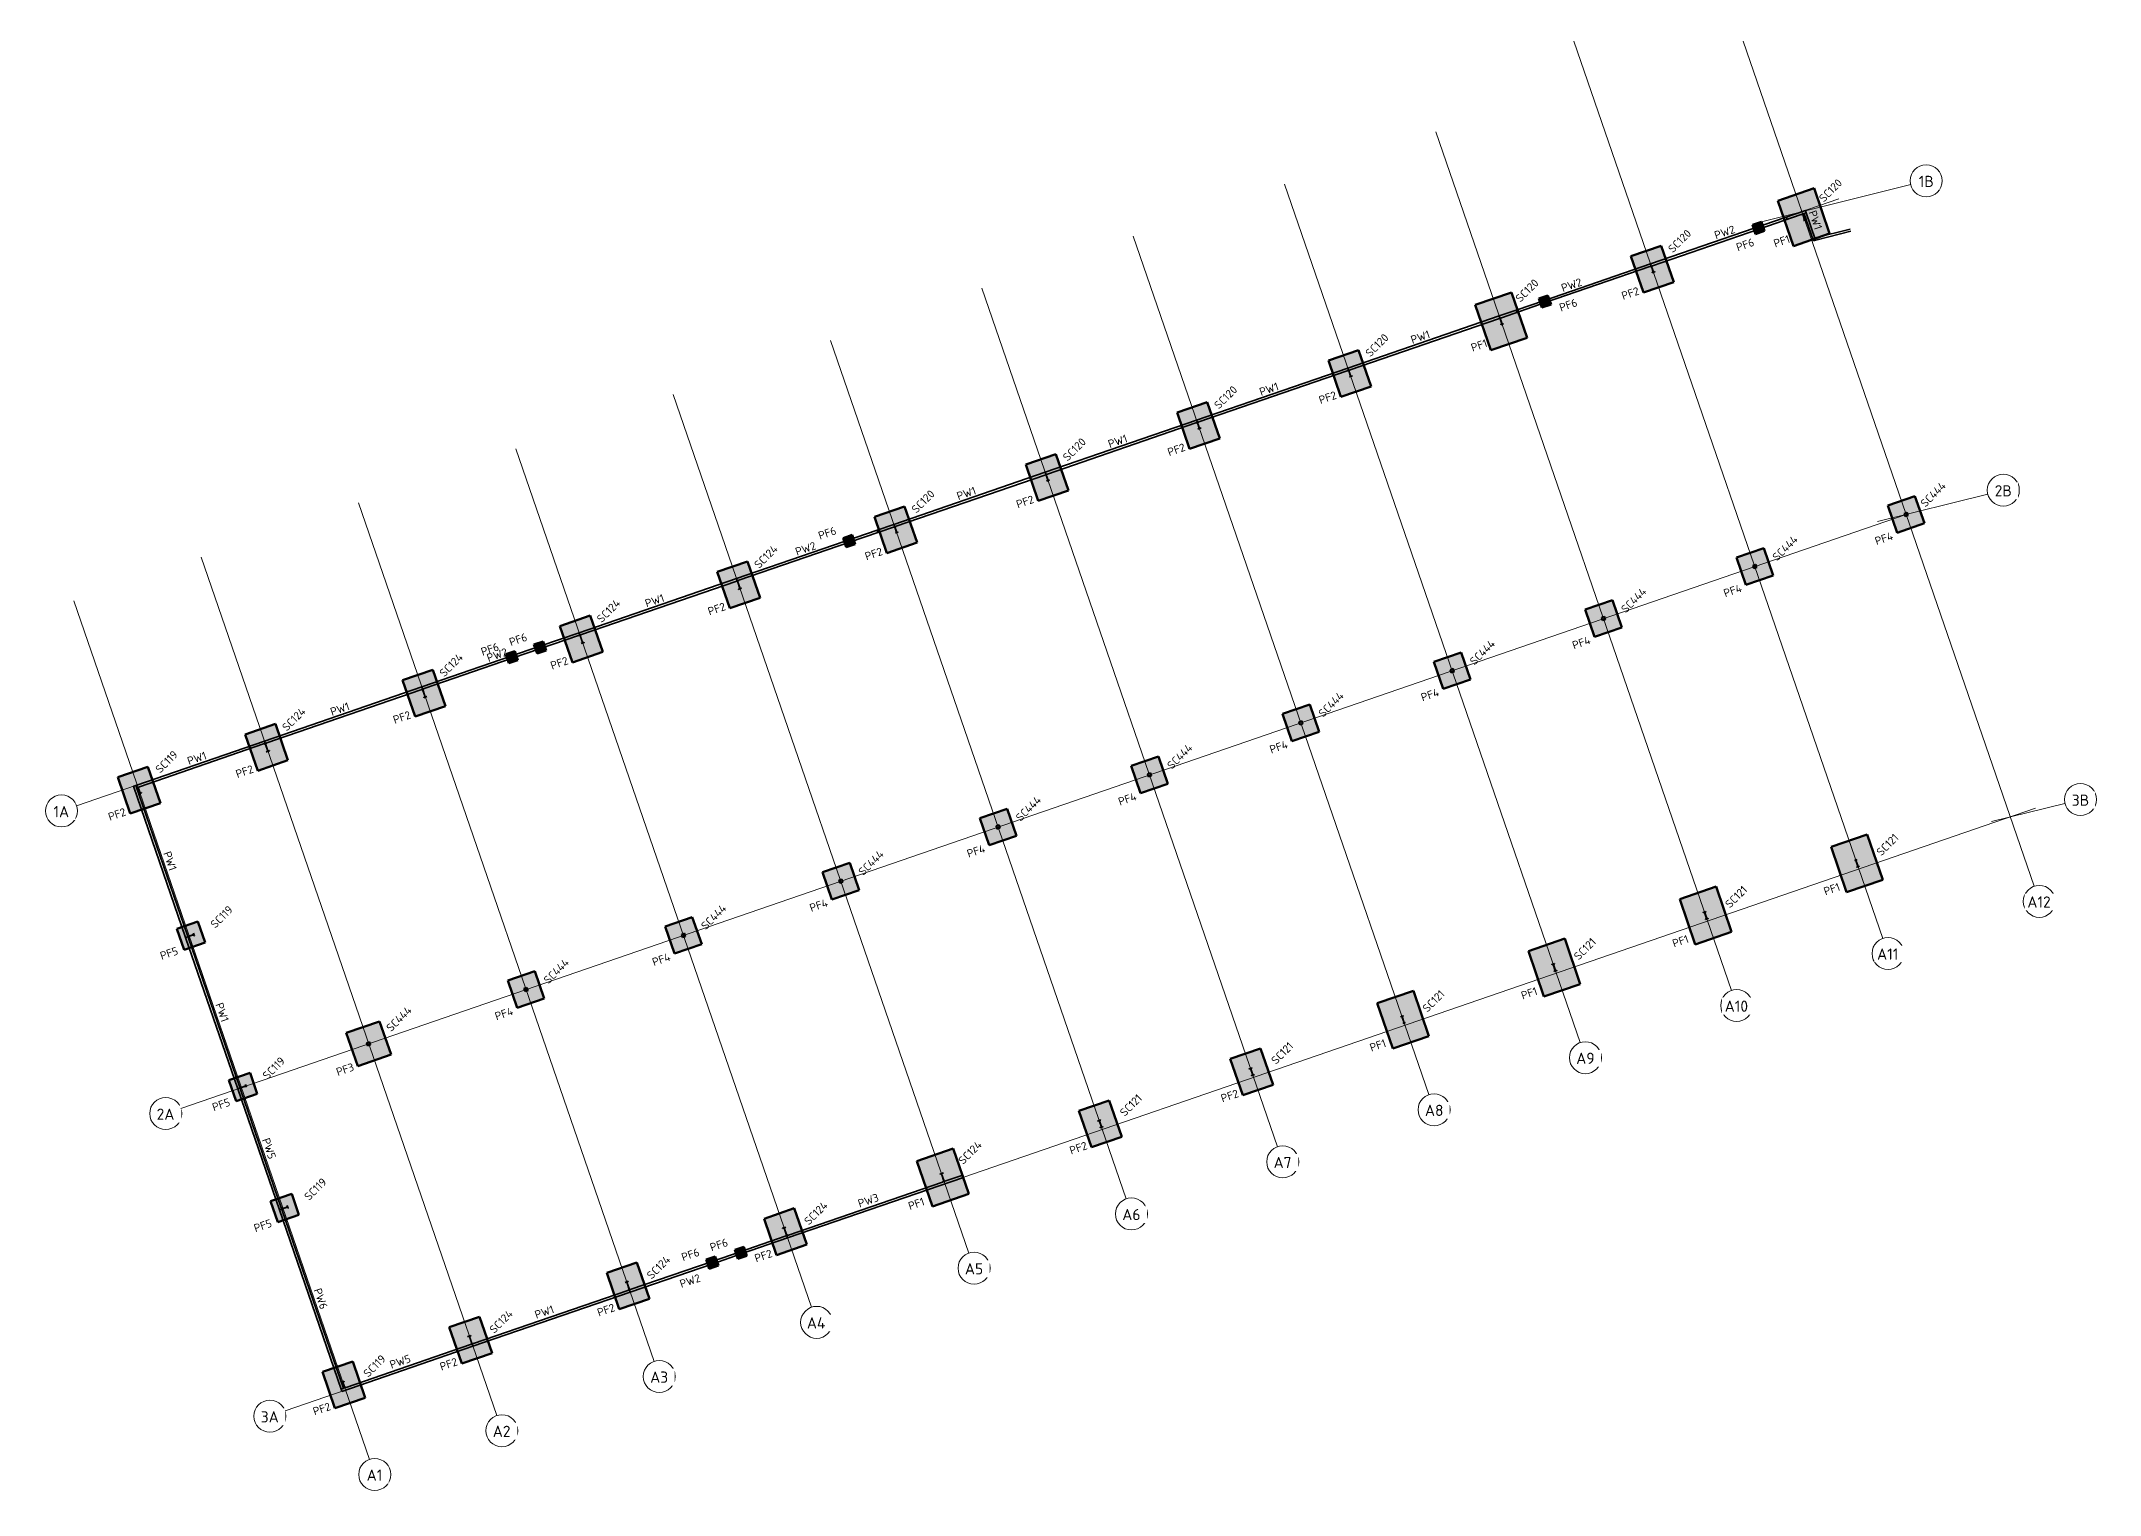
# Model space of a CAD drawing. Header units: millimetres. Extents: x 705 to 151629, y 9938 to 4042191.
# Drawn here: x 22996 to 151629, y 3951350 to 4042191 of the extents above; entities that cross this region are included whole.
import ezdxf

# ---------------------------------------------------------------- set-up
doc = ezdxf.new("R2010")
doc.units = ezdxf.units.MM
doc.linetypes.add('Hidden Half', pattern=[3, 2, -1])
for name, color, linetype, lineweight in [('A-200-A_WALL', 211, 'Continuous', 18), ('A-200-M_WALL_EXT', 113, 'Continuous', 13), ('S-160-A_FOUND', 171, 'Continuous', 18), ('S-160-M_FOUND', 171, 'Continuous', 13), ('S-280-A_COLUMN', 171, 'Continuous', 18), ('S-280-M_COLUMN', 52, 'Continuous', 13), ('S-280-MH_COLUMN', 52, 'Hidden Half', 13), ('Z-030-M_GRID', 191, 'Continuous', 13), ('Z-033_T_GRIDREF', 31, 'Continuous', 13)]:
    doc.layers.add(name, color=color, linetype=linetype, lineweight=lineweight)
doc.styles.add('ISOCPEUR_1', font='isocpeur.ttf', dxfattribs={"height": 700})
doc.styles.add('ISOCPEUR_2', font='isocpeur.ttf', dxfattribs={"height": 500})

# ---------------------------------------------------------------- blocks, each defined once
blk = doc.blocks.new('NRP_Column-Steel-UB - SC119 - 410UB53_7-4109967-S1_001 - FOUNDATION PLAN - PART 1')
at = {"layer": 'S-280-M_COLUMN', "lineweight": 35}
for p, q in [((89, 402.6), (-89, 402.6)), ((-89, 402.6), (-89, 391.7)), ((-89, 391.7), (-15.2, 391.7)), ((-15.2, 10.9), (-89, 10.9)), ((-89, 10.9), (-89, 0)), ((-89, 0), (89, 0)), ((-3.8, 380.3), (-3.8, 22.3)), ((3.8, 22.3), (3.8, 380.3)), ((15.2, 391.7), (89, 391.7)), ((89, 10.9), (15.2, 10.9)), ((89, 391.7), (89, 402.6)), ((89, 0), (89, 10.9))]:
    blk.add_line(p, q, dxfattribs=at)
for centre, start, end in [((-15.2, 380.3), 0, 90), ((-15.2, 380.3), 0, 90), ((-15.2, 22.3), 270, 0), ((-15.2, 22.3), 270, 0), ((15.2, 380.3), 90, 180), ((15.2, 380.3), 90, 180), ((15.2, 22.3), 180, 270), ((15.2, 22.3), 180, 270)]:
    blk.add_arc(centre, 11.4, start, end, dxfattribs=at)
blk = doc.blocks.new('NRP_Column-Steel-UB - SC119 - 410UB53_7-3961515-S1_001 - FOUNDATION PLAN - PART 1')
at = {"layer": 'S-280-M_COLUMN', "lineweight": 35}
for p, q in [((89, 402.6), (-89, 402.6)), ((-89, 402.6), (-89, 391.7)), ((-89, 391.7), (-15.2, 391.7)), ((-15.2, 10.9), (-89, 10.9)), ((-89, 10.9), (-89, 0)), ((-89, 0), (89, 0)), ((-3.8, 380.3), (-3.8, 22.3)), ((3.8, 22.3), (3.8, 380.3)), ((15.2, 391.7), (89, 391.7)), ((89, 10.9), (15.2, 10.9)), ((89, 391.7), (89, 402.6)), ((89, 0), (89, 10.9))]:
    blk.add_line(p, q, dxfattribs=at)
for centre, start, end in [((-15.2, 380.3), 0, 90), ((-15.2, 380.3), 0, 90), ((-15.2, 22.3), 270, 0), ((-15.2, 22.3), 270, 0), ((15.2, 380.3), 90, 180), ((15.2, 380.3), 90, 180), ((15.2, 22.3), 180, 270), ((15.2, 22.3), 180, 270)]:
    blk.add_arc(centre, 11.4, start, end, dxfattribs=at)
blk = doc.blocks.new('NRP_Column-Steel-SHS - SC444 - 200x200x6_0SHS-4110093-S1_001 - FOUNDATION PLAN - PART 1')
at = {"layer": 'S-280-M_COLUMN', "lineweight": 35}
for p, q in [((100, 100), (-100, 100)), ((-100, 100), (-100, -100)), ((-94, -94), (-94, 94)), ((-94, 94), (94, 94)), ((94, 94), (94, -94)), ((100, -100), (100, 100)), ((-100, -100), (100, -100)), ((94, -94), (-94, -94))]:
    blk.add_line(p, q, dxfattribs=at)
blk = doc.blocks.new('NRP_Column-Steel-SHS - SC444 - 200x200x6_0SHS-4110094-S1_001 - FOUNDATION PLAN - PART 1')
at = {"layer": 'S-280-M_COLUMN', "lineweight": 35}
for p, q in [((100, 100), (-100, 100)), ((-100, 100), (-100, -100)), ((-94, -94), (-94, 94)), ((-94, 94), (94, 94)), ((94, 94), (94, -94)), ((100, -100), (100, 100)), ((-100, -100), (100, -100)), ((94, -94), (-94, -94))]:
    blk.add_line(p, q, dxfattribs=at)
blk = doc.blocks.new('NRP_Column-Steel-SHS - SC444 - 200x200x6_0SHS-4110095-S1_001 - FOUNDATION PLAN - PART 1')
at = {"layer": 'S-280-M_COLUMN', "lineweight": 35}
for p, q in [((100, 100), (-100, 100)), ((-100, 100), (-100, -100)), ((-94, -94), (-94, 94)), ((-94, 94), (94, 94)), ((94, 94), (94, -94)), ((100, -100), (100, 100)), ((-100, -100), (100, -100)), ((94, -94), (-94, -94))]:
    blk.add_line(p, q, dxfattribs=at)
blk = doc.blocks.new('NRP_Column-Steel-SHS - SC444 - 200x200x6_0SHS-3967927-S1_001 - FOUNDATION PLAN - PART 1')
at = {"layer": 'S-280-M_COLUMN', "lineweight": 35}
for p, q in [((100, 100), (-100, 100)), ((-100, 100), (-100, -100)), ((-94, -94), (-94, 94)), ((-94, 94), (94, 94)), ((94, 94), (94, -94)), ((100, -100), (100, 100)), ((-100, -100), (100, -100)), ((94, -94), (-94, -94))]:
    blk.add_line(p, q, dxfattribs=at)
blk = doc.blocks.new('NRP_Foundation-Pad Footing Fibre _v2_ - PF3 - 2200 x 2200 x 800d-3893009-S1_001 - FOUNDATION PLAN - PART 1')
at = {"layer": 'S-160-M_FOUND', "linetype": 'Hidden Half', "lineweight": 50}
blk.add_hatch(color=256, dxfattribs=at).paths.add_polyline_path([(1150, 750), (-1050, 750), (-1050, -1450), (1150, -1450)])
at = {"layer": 'S-160-M_FOUND', "lineweight": 50}
for p, q in [((1150, 750), (-1050, 750)), ((-1050, 750), (-1050, -1450)), ((1150, -1450), (1150, 750)), ((-1050, -1450), (1150, -1450))]:
    blk.add_line(p, q, dxfattribs=at)
blk = doc.blocks.new('NRP_Foundation-Pad Footing Fibre _v2_ - PF4 -1800 x 1800 x 400d-3893011-S1_001 - FOUNDATION PLAN - PART 1')
at = {"layer": 'S-160-M_FOUND', "linetype": 'Hidden Half', "lineweight": 50}
blk.add_hatch(color=256, dxfattribs=at).paths.add_polyline_path([(950, 550), (-850, 550), (-850, -1250), (950, -1250)])
at = {"layer": 'S-160-M_FOUND', "lineweight": 50}
for p, q in [((950, 550), (-850, 550)), ((-850, 550), (-850, -1250)), ((950, -1250), (950, 550)), ((-850, -1250), (950, -1250))]:
    blk.add_line(p, q, dxfattribs=at)
blk = doc.blocks.new('NRP_Foundation-Pad Footing Fibre _v2_ - PF2 -2400 x 2000 x 600d-3893007-S1_001 - FOUNDATION PLAN - PART 1')
at = {"layer": 'S-160-M_FOUND', "linetype": 'Hidden Half', "lineweight": 50}
blk.add_hatch(color=256, dxfattribs=at).paths.add_polyline_path([(1250, -1350), (1250, 650), (-1150, 650), (-1150, -1350)])
at = {"layer": 'S-160-M_FOUND', "lineweight": 50}
for p, q in [((1250, 650), (-1150, 650)), ((-1150, 650), (-1150, -1350)), ((1250, -1350), (1250, 650)), ((-1150, -1350), (1250, -1350))]:
    blk.add_line(p, q, dxfattribs=at)
blk = doc.blocks.new('NRP_Foundation-Pad Footing Fibre _v2_ - PF5 -1400 x 1400 x 400d-3893014-S1_001 - FOUNDATION PLAN - PART 1')
at = {"layer": 'S-160-M_FOUND', "linetype": 'Hidden Half', "lineweight": 50}
blk.add_hatch(color=256, dxfattribs=at).paths.add_polyline_path([(-650, 350), (-650, -1050), (750, -1050), (750, 350)])
at = {"layer": 'S-160-M_FOUND', "lineweight": 50}
for p, q in [((750, 350), (-650, 350)), ((-650, 350), (-650, -1050)), ((750, -1050), (750, 350)), ((-650, -1050), (750, -1050))]:
    blk.add_line(p, q, dxfattribs=at)
blk = doc.blocks.new('NRP_Foundation-Pad Footing Fibre _v2_ - PF1 - 3000 x 2400 x 600d-2371040-S1_001 - FOUNDATION PLAN - PART 1')
at = {"layer": 'S-160-M_FOUND', "linetype": 'Hidden Half', "lineweight": 50}
blk.add_hatch(color=256, dxfattribs=at).paths.add_polyline_path([(1550, 850), (-1450, 850), (-1450, -1550), (1550, -1550)])
at = {"layer": 'S-160-M_FOUND', "lineweight": 50}
for p, q in [((1550, 850), (-1450, 850)), ((-1450, 850), (-1450, -1550)), ((1550, -1550), (1550, 850)), ((-1450, -1550), (1550, -1550))]:
    blk.add_line(p, q, dxfattribs=at)
blk = doc.blocks.new('NRP_Column-Steel-UB - SC119 - 410UB53_7-4109970-S1_001 - FOUNDATION PLAN - PART 1')
at = {"layer": 'S-280-M_COLUMN', "lineweight": 35}
for p, q in [((89, 402.6), (-89, 402.6)), ((-89, 402.6), (-89, 391.7)), ((-89, 391.7), (-15.2, 391.7)), ((-15.2, 10.9), (-89, 10.9)), ((-89, 10.9), (-89, 0)), ((-89, 0), (89, 0)), ((-3.8, 380.3), (-3.8, 22.3)), ((3.8, 22.3), (3.8, 380.3)), ((15.2, 391.7), (89, 391.7)), ((89, 10.9), (15.2, 10.9)), ((89, 391.7), (89, 402.6)), ((89, 0), (89, 10.9))]:
    blk.add_line(p, q, dxfattribs=at)
for centre, start, end in [((-15.2, 380.3), 0, 90), ((-15.2, 22.3), 270, 0), ((15.2, 380.3), 90, 180), ((15.2, 22.3), 180, 270)]:
    blk.add_arc(centre, 11.4, start, end, dxfattribs=at)
at = {"layer": 'S-280-MH_COLUMN', "lineweight": 35}
for centre, start, end in [((-15.2, 380.3), 0, 90), ((-15.2, 22.3), 270, 0), ((15.2, 380.3), 90, 180), ((15.2, 22.3), 180, 270)]:
    blk.add_arc(centre, 11.4, start, end, dxfattribs=at)
blk = doc.blocks.new('NRP_Column-Steel-UB - SC119 - 410UB53_7-3917937-S1_001 - FOUNDATION PLAN - PART 1')
at = {"layer": 'S-280-M_COLUMN', "lineweight": 35}
for p, q in [((89, 402.6), (-89, 402.6)), ((-89, 402.6), (-89, 391.7)), ((-89, 391.7), (-15.2, 391.7)), ((-15.2, 10.9), (-89, 10.9)), ((-89, 10.9), (-89, 0)), ((-89, 0), (89, 0)), ((-3.8, 380.3), (-3.8, 22.3)), ((3.8, 22.3), (3.8, 380.3)), ((15.2, 391.7), (89, 391.7)), ((89, 10.9), (15.2, 10.9)), ((89, 391.7), (89, 402.6)), ((89, 0), (89, 10.9))]:
    blk.add_line(p, q, dxfattribs=at)
for centre, start, end in [((-15.2, 380.3), 0, 90), ((-15.2, 22.3), 270, 0), ((15.2, 380.3), 90, 180), ((15.2, 22.3), 180, 270)]:
    blk.add_arc(centre, 11.4, start, end, dxfattribs=at)
at = {"layer": 'S-280-MH_COLUMN', "lineweight": 35}
for centre, start, end in [((-15.2, 380.3), 0, 90), ((-15.2, 22.3), 270, 0), ((15.2, 380.3), 90, 180), ((15.2, 22.3), 180, 270)]:
    blk.add_arc(centre, 11.4, start, end, dxfattribs=at)
blk = doc.blocks.new('NRP_Column-Steel-UB - SC119 - 410UB53_7-3917927-S1_001 - FOUNDATION PLAN - PART 1')
at = {"layer": 'S-280-M_COLUMN', "lineweight": 35}
for p, q in [((89, 402.6), (-89, 402.6)), ((-89, 402.6), (-89, 391.7)), ((-89, 391.7), (-15.2, 391.7)), ((-15.2, 10.9), (-89, 10.9)), ((-89, 10.9), (-89, 0)), ((-89, 0), (89, 0)), ((-3.8, 380.3), (-3.8, 22.3)), ((3.8, 22.3), (3.8, 380.3)), ((15.2, 391.7), (89, 391.7)), ((89, 10.9), (15.2, 10.9)), ((89, 391.7), (89, 402.6)), ((89, 0), (89, 10.9))]:
    blk.add_line(p, q, dxfattribs=at)
for centre, start, end in [((-15.2, 380.3), 0, 90), ((-15.2, 22.3), 270, 0), ((15.2, 380.3), 90, 180), ((15.2, 22.3), 180, 270)]:
    blk.add_arc(centre, 11.4, start, end, dxfattribs=at)
at = {"layer": 'S-280-MH_COLUMN', "lineweight": 35}
for centre, start, end in [((-15.2, 380.3), 0, 90), ((-15.2, 22.3), 270, 0), ((15.2, 380.3), 90, 180), ((15.2, 22.3), 180, 270)]:
    blk.add_arc(centre, 11.4, start, end, dxfattribs=at)
blk = doc.blocks.new('NRP_Column-Steel-UB - SC124 - 530UB82_0-V1-S1_001 - FOUNDATION PLAN - PART 1')
at = {"layer": 'S-280-M_COLUMN', "lineweight": 35}
for p, q in [((104.5, 528.2), (-104.5, 528.2)), ((-104.5, 528.2), (-104.5, 515)), ((-104.5, 515), (-18.8, 515)), ((-18.8, 13.2), (-104.5, 13.2)), ((-104.5, 13.2), (-104.5, 0)), ((-104.5, 0), (104.5, 0)), ((-4.8, 501), (-4.8, 27.2)), ((4.8, 27.2), (4.8, 501)), ((18.8, 515), (104.5, 515)), ((104.5, 13.2), (18.8, 13.2)), ((104.5, 515), (104.5, 528.2)), ((104.5, 0), (104.5, 13.2))]:
    blk.add_line(p, q, dxfattribs=at)
for centre, start, end in [((-18.8, 501), 0, 90), ((-18.8, 27.2), 270, 0), ((18.8, 501), 90, 180), ((18.8, 27.2), 180, 270)]:
    blk.add_arc(centre, 14, start, end, dxfattribs=at)
at = {"layer": 'S-280-MH_COLUMN', "lineweight": 35}
for centre, start, end in [((-18.8, 501), 0, 90), ((-18.8, 27.2), 270, 0), ((18.8, 501), 90, 180), ((18.8, 27.2), 180, 270)]:
    blk.add_arc(centre, 14, start, end, dxfattribs=at)
blk = doc.blocks.new('NRP_Column-Steel-UB - SC121 - 460UB67_1-V2-S1_001 - FOUNDATION PLAN - PART 1')
at = {"layer": 'S-280-M_COLUMN', "lineweight": 35}
for p, q in [((95, 453.8), (-95, 453.8)), ((-95, 453.8), (-95, 441.1)), ((-95, 441.1), (-15.65, 441.1)), ((-15.65, 12.7), (-95, 12.7)), ((-95, 12.7), (-95, 0)), ((-95, 0), (95, 0)), ((-4.25, 429.7), (-4.25, 24.1)), ((4.25, 24.1), (4.25, 429.7)), ((15.65, 441.1), (95, 441.1)), ((95, 12.7), (15.65, 12.7)), ((95, 441.1), (95, 453.8)), ((95, 0), (95, 12.7))]:
    blk.add_line(p, q, dxfattribs=at)
for centre, start, end in [((-15.65, 429.7), 0, 90), ((-15.65, 24.1), 270, 0), ((15.65, 429.7), 90, 180), ((15.65, 24.1), 180, 270)]:
    blk.add_arc(centre, 11.4, start, end, dxfattribs=at)
at = {"layer": 'S-280-MH_COLUMN', "lineweight": 35}
for centre, start, end in [((-15.65, 429.7), 0, 90), ((-15.65, 24.1), 270, 0), ((15.65, 429.7), 90, 180), ((15.65, 24.1), 180, 270)]:
    blk.add_arc(centre, 11.4, start, end, dxfattribs=at)
blk = doc.blocks.new('NRP_Column-Steel-UB - SC120 - 410UB59_7-V3-S1_001 - FOUNDATION PLAN - PART 1')
at = {"layer": 'S-280-M_COLUMN', "lineweight": 35}
for p, q in [((89, 406.4), (-89, 406.4)), ((-89, 406.4), (-89, 393.6)), ((-89, 393.6), (-15.3, 393.6)), ((-15.3, 12.8), (-89, 12.8)), ((-89, 12.8), (-89, 0)), ((-89, 0), (89, 0)), ((-3.9, 382.2), (-3.9, 24.2)), ((3.9, 24.2), (3.9, 382.2)), ((15.3, 393.6), (89, 393.6)), ((89, 12.8), (15.3, 12.8)), ((89, 393.6), (89, 406.4)), ((89, 0), (89, 12.8))]:
    blk.add_line(p, q, dxfattribs=at)
for centre, start, end in [((-15.3, 382.2), 0, 90), ((-15.3, 24.2), 270, 0), ((15.3, 382.2), 90, 180), ((15.3, 24.2), 180, 270)]:
    blk.add_arc(centre, 11.4, start, end, dxfattribs=at)
at = {"layer": 'S-280-MH_COLUMN', "lineweight": 35}
for centre, start, end in [((-15.3, 382.2), 0, 90), ((-15.3, 24.2), 270, 0), ((15.3, 382.2), 90, 180), ((15.3, 24.2), 180, 270)]:
    blk.add_arc(centre, 11.4, start, end, dxfattribs=at)
blk = doc.blocks.new('Grid - NRP_Grid-Head-320187-S1_001 - FOUNDATION PLAN - PART 1')
at = {"layer": 'Z-033_T_GRIDREF'}
blk.add_circle((0, 0), 5, dxfattribs=at)

msp = doc.modelspace()

# ---------------------------------------------------------------- hatches: boundary and pattern name
at = {"layer": 'S-160-M_FOUND'}
for points in [[(130686, 4030333), (130491, 4030900), (129923, 4030705), (130119, 4030138)], [(117336, 4025736), (117141, 4026304), (116574, 4026108), (116769, 4025541)], [(73864, 4010767), (73668, 4011334), (73101, 4011139), (73296, 4010572)], [(54550, 4004117), (54355, 4004684), (53787, 4004489), (53983, 4003921)], [(52786, 4003509), (52590, 4004077), (52023, 4003881), (52218, 4003314)], [(29668, 3996843), (27777, 3996192), (28559, 3993923), (30450, 3994574)], [(77711, 3972208), (78687, 3969371), (80957, 3970153), (79980, 3972989)], [(65311, 3965676), (65116, 3966243), (64549, 3966048), (64744, 3965481)], [(66899, 3966857), (66332, 3966662), (66527, 3966095), (67095, 3966290)]]:
    msp.add_hatch(color=256, dxfattribs=at).paths.add_polyline_path(points)

# ---------------------------------------------------------------- linework, layer by layer
at = {"layer": 'A-200-M_WALL_EXT', "lineweight": 35}
for p, q in [((133236, 4031608), (123555, 4028274)), ((133285, 4031466), (133143, 4031417)), ((133147, 4031405), (133271, 4031045)), ((133285, 4031466), (133236, 4031608)), ((133872, 4029759), (133285, 4031466)), ((123688, 4028161), (130329, 4030448)), ((130329, 4030448), (130280, 4030590)), ((132044, 4031197), (132093, 4031056)), ((133275, 4031033), (133731, 4029710)), ((136025, 4030452), (133837, 4029905)), ((133874, 4029759), (136074, 4030310)), ((133731, 4029710), (133872, 4029759)), ((133837, 4029905), (133874, 4029759)), ((123555, 4028274), (116931, 4025993)), ((116979, 4025851), (123519, 4028103)), ((123555, 4028274), (123604, 4028132)), ((123604, 4028132), (123555, 4028274)), ((114100, 4025018), (104644, 4021763)), ((115166, 4025386), (114100, 4025018)), ((114100, 4025018), (114148, 4024877)), ((114148, 4024877), (114100, 4025018)), ((115215, 4025244), (115166, 4025386)), ((116931, 4025993), (116979, 4025851)), ((104777, 4021650), (114064, 4024848)), ((104644, 4021763), (95189, 4018507)), ((95322, 4018394), (104609, 4021592)), ((104644, 4021763), (104693, 4021621)), ((104693, 4021621), (104644, 4021763)), ((95189, 4018507), (85734, 4015251)), ((95189, 4018507), (95238, 4018365)), ((95238, 4018365), (95189, 4018507)), ((85867, 4015138), (95154, 4018336)), ((85734, 4015251), (76279, 4011995)), ((76412, 4011883), (85699, 4015080)), ((85734, 4015251), (85783, 4015109)), ((85783, 4015109), (85734, 4015251)), ((75222, 4011632), (66445, 4008609)), ((66593, 4008502), (73507, 4010882)), ((73507, 4010882), (73458, 4011024)), ((76279, 4011995), (75222, 4011632)), ((75222, 4011632), (75271, 4011490)), ((76279, 4011995), (76328, 4011854)), ((76328, 4011854), (76279, 4011995)), ((66445, 4008609), (56612, 4005223)), ((56760, 4005116), (66395, 4008434)), ((66445, 4008609), (66494, 4008468)), ((66494, 4008468), (66445, 4008609)), ((54144, 4004374), (46779, 4001837)), ((56612, 4005223), (54144, 4004374)), ((54144, 4004374), (54193, 4004232)), ((54193, 4004232), (56562, 4005048)), ((56612, 4005223), (56661, 4005082)), ((56661, 4005082), (56612, 4005223)), ((46926, 4001730), (52429, 4003624)), ((52429, 4003624), (52380, 4003766)), ((46779, 4001837), (36945, 3998451)), ((46779, 4001837), (46828, 4001696)), ((46828, 4001696), (46779, 4001837)), ((37093, 3998344), (46729, 4001662)), ((36945, 3998451), (28908, 3995684)), ((29132, 3995602), (36895, 3998276)), ((36945, 3998451), (36994, 3998310)), ((36994, 3998310), (36945, 3998451)), ((28908, 3995684), (28767, 3995635)), ((28767, 3995635), (32022, 3986180)), ((32135, 3986313), (28908, 3995684)), ((28957, 3995542), (28964, 3995544)), ((32022, 3986180), (32164, 3986229)), ((32164, 3986229), (32022, 3986180)), ((32022, 3986180), (35278, 3976725)), ((35391, 3976858), (32193, 3986145)), ((35278, 3976725), (35420, 3976774)), ((35420, 3976774), (35278, 3976725)), ((35278, 3976725), (37883, 3969161)), ((37996, 3969294), (35449, 3976690)), ((69635, 3967403), (80632, 3971189)), ((79321, 3970897), (69685, 3967579)), ((80583, 3971331), (79518, 3970965)), ((80632, 3971189), (80583, 3971331)), ((37883, 3969161), (38025, 3969210)), ((38025, 3969210), (37883, 3969161)), ((37883, 3969161), (41741, 3957956)), ((41883, 3958005), (38054, 3969125)), ((69487, 3967511), (66679, 3966544)), ((66728, 3966402), (69635, 3967403)), ((69586, 3967545), (69635, 3967403)), ((69635, 3967403), (69586, 3967545)), ((59802, 3964017), (64964, 3965794)), ((64915, 3965936), (59852, 3964193)), ((64964, 3965794), (64915, 3965936)), ((66679, 3966544), (66728, 3966402)), ((49968, 3960631), (59802, 3964017)), ((59654, 3964125), (50018, 3960807)), ((59802, 3964017), (59753, 3964159)), ((59753, 3964159), (59802, 3964017)), ((41790, 3957815), (49968, 3960631)), ((49821, 3960739), (42057, 3958065)), ((49968, 3960631), (49920, 3960773)), ((49920, 3960773), (49968, 3960631)), ((41889, 3958007), (41741, 3957956)), ((41741, 3957956), (41883, 3958005)), ((41741, 3957956), (41790, 3957815))]:
    msp.add_line(p, q, dxfattribs=at)
at = {"layer": 'A-200-M_WALL_EXT', "color": 250, "lineweight": 35}
for p, q in [((132974, 4031359), (130329, 4030448)), ((116979, 4025851), (114233, 4024906)), ((115166, 4025386), (116931, 4025993)), ((76243, 4011825), (73507, 4010882)), ((54193, 4004232), (52429, 4003624)), ((37794, 3969881), (37652, 3969832)), ((64915, 3965936), (66679, 3966544)), ((66728, 3966402), (64964, 3965794)), ((42968, 3958220), (42919, 3958362))]:
    msp.add_line(p, q, dxfattribs=at)
at = {"layer": 'S-160-M_FOUND', "lineweight": 50}
for p, q in [((130491, 4030900), (129923, 4030705)), ((129923, 4030705), (130119, 4030138)), ((130119, 4030138), (130686, 4030333)), ((130686, 4030333), (130491, 4030900)), ((117141, 4026304), (116574, 4026108)), ((117336, 4025736), (117141, 4026304)), ((116574, 4026108), (116769, 4025541)), ((116769, 4025541), (117336, 4025736)), ((73668, 4011334), (73101, 4011139)), ((73101, 4011139), (73296, 4010572)), ((73864, 4010767), (73668, 4011334)), ((73296, 4010572), (73864, 4010767)), ((54355, 4004684), (53787, 4004489)), ((53787, 4004489), (53983, 4003921)), ((54550, 4004117), (54355, 4004684)), ((52590, 4004077), (52023, 4003881)), ((52023, 4003881), (52218, 4003314)), ((52218, 4003314), (52786, 4003509)), ((52786, 4003509), (52590, 4004077)), ((53983, 4003921), (54550, 4004117)), ((29668, 3996843), (27777, 3996192)), ((30450, 3994574), (29668, 3996843)), ((27777, 3996192), (28559, 3993923)), ((28559, 3993923), (30450, 3994574)), ((79980, 3972989), (77711, 3972208)), ((77711, 3972208), (78687, 3969371)), ((80957, 3970153), (79980, 3972989)), ((78687, 3969371), (80957, 3970153)), ((65116, 3966243), (64549, 3966048)), ((64549, 3966048), (64744, 3965481)), ((65311, 3965676), (65116, 3966243)), ((66899, 3966857), (66332, 3966662)), ((66332, 3966662), (66527, 3966095)), ((66527, 3966095), (67095, 3966290)), ((67095, 3966290), (66899, 3966857)), ((64744, 3965481), (65311, 3965676))]:
    msp.add_line(p, q, dxfattribs=at)

# ---------------------------------------------------------------- block references
for name, p, rotation in [('NRP_Foundation-Pad Footing Fibre _v2_ - PF1 - 3000 x 2400 x 600d-2371040-S1_001 - FOUNDATION PLAN - PART 1', (132810, 4031035), 109.0004071202155), ('NRP_Foundation-Pad Footing Fibre _v2_ - PF2 -2400 x 2000 x 600d-3893007-S1_001 - FOUNDATION PLAN - PART 1', (123355, 4027779), 109.0004071202151), ('NRP_Foundation-Pad Footing Fibre _v2_ - PF1 - 3000 x 2400 x 600d-2371040-S1_001 - FOUNDATION PLAN - PART 1', (113900, 4024523), 109.0004071201585), ('NRP_Foundation-Pad Footing Fibre _v2_ - PF2 -2400 x 2000 x 600d-3893007-S1_001 - FOUNDATION PLAN - PART 1', (104445, 4021267), 109.0004071202156), ('NRP_Foundation-Pad Footing Fibre _v2_ - PF2 -2400 x 2000 x 600d-3893007-S1_001 - FOUNDATION PLAN - PART 1', (94990, 4018012), 109.0004071202154), ('NRP_Foundation-Pad Footing Fibre _v2_ - PF2 -2400 x 2000 x 600d-3893007-S1_001 - FOUNDATION PLAN - PART 1', (85534, 4014756), 109.0004071201585), ('NRP_Foundation-Pad Footing Fibre _v2_ - PF4 -1800 x 1800 x 400d-3893011-S1_001 - FOUNDATION PLAN - PART 1', (139207, 4012458), 109.0004071201904), ('NRP_Foundation-Pad Footing Fibre _v2_ - PF2 -2400 x 2000 x 600d-3893007-S1_001 - FOUNDATION PLAN - PART 1', (76079, 4011500), 109.0004071202149), ('NRP_Foundation-Pad Footing Fibre _v2_ - PF2 -2400 x 2000 x 600d-3893007-S1_001 - FOUNDATION PLAN - PART 1', (66266, 4008057), 109.0004071202155), ('NRP_Foundation-Pad Footing Fibre _v2_ - PF4 -1800 x 1800 x 400d-3893011-S1_001 - FOUNDATION PLAN - PART 1', (129752, 4009203), 109.0004071202151), ('NRP_Foundation-Pad Footing Fibre _v2_ - PF4 -1800 x 1800 x 400d-3893011-S1_001 - FOUNDATION PLAN - PART 1', (120296, 4005947), 109.0004071202155), ('NRP_Foundation-Pad Footing Fibre _v2_ - PF2 -2400 x 2000 x 600d-3893007-S1_001 - FOUNDATION PLAN - PART 1', (56432, 4004671), 109.0004071202154), ('NRP_Foundation-Pad Footing Fibre _v2_ - PF4 -1800 x 1800 x 400d-3893011-S1_001 - FOUNDATION PLAN - PART 1', (110841, 4002691), 109.0004071202156), ('NRP_Foundation-Pad Footing Fibre _v2_ - PF2 -2400 x 2000 x 600d-3893007-S1_001 - FOUNDATION PLAN - PART 1', (46599, 4001285), 109.0004071202157), ('NRP_Foundation-Pad Footing Fibre _v2_ - PF4 -1800 x 1800 x 400d-3893011-S1_001 - FOUNDATION PLAN - PART 1', (101386, 3999435), 109.0004071202154), ('NRP_Foundation-Pad Footing Fibre _v2_ - PF2 -2400 x 2000 x 600d-3893007-S1_001 - FOUNDATION PLAN - PART 1', (36766, 3997899), 109.0004071202154), ('NRP_Foundation-Pad Footing Fibre _v2_ - PF4 -1800 x 1800 x 400d-3893011-S1_001 - FOUNDATION PLAN - PART 1', (91931, 3996180), 109.0004071202154), ('NRP_Foundation-Pad Footing Fibre _v2_ - PF4 -1800 x 1800 x 400d-3893011-S1_001 - FOUNDATION PLAN - PART 1', (82476, 3992924), 109.0004071202149), ('NRP_Foundation-Pad Footing Fibre _v2_ - PF1 - 3000 x 2400 x 600d-2371040-S1_001 - FOUNDATION PLAN - PART 1', (136770, 3990971), 289.0004071201359), ('NRP_Foundation-Pad Footing Fibre _v2_ - PF4 -1800 x 1800 x 400d-3893011-S1_001 - FOUNDATION PLAN - PART 1', (72642, 3989538), 109.0004071202155), ('NRP_Foundation-Pad Footing Fibre _v2_ - PF1 - 3000 x 2400 x 600d-2371040-S1_001 - FOUNDATION PLAN - PART 1', (126685, 3987393), 109.0004071202155), ('NRP_Foundation-Pad Footing Fibre _v2_ - PF5 -1400 x 1400 x 400d-3893014-S1_001 - FOUNDATION PLAN - PART 1', (32040, 3986133), 109.0004071202102), ('NRP_Foundation-Pad Footing Fibre _v2_ - PF4 -1800 x 1800 x 400d-3893011-S1_001 - FOUNDATION PLAN - PART 1', (62809, 3986152), 109.0004071202154), ('NRP_Foundation-Pad Footing Fibre _v2_ - PF1 - 3000 x 2400 x 600d-2371040-S1_001 - FOUNDATION PLAN - PART 1', (117230, 3984137), 109.0004071201358), ('NRP_Foundation-Pad Footing Fibre _v2_ - PF4 -1800 x 1800 x 400d-3893011-S1_001 - FOUNDATION PLAN - PART 1', (52976, 3982766), 109.0004071202157), ('NRP_Foundation-Pad Footing Fibre _v2_ - PF1 - 3000 x 2400 x 600d-2371040-S1_001 - FOUNDATION PLAN - PART 1', (107775, 3980881), 109.0004071202154), ('NRP_Foundation-Pad Footing Fibre _v2_ - PF3 - 2200 x 2200 x 800d-3893009-S1_001 - FOUNDATION PLAN - PART 1', (43142, 3979380), 109.0004071202151), ('NRP_Foundation-Pad Footing Fibre _v2_ - PF2 -2400 x 2000 x 600d-3893007-S1_001 - FOUNDATION PLAN - PART 1', (98320, 3977626), 109.0004071201358), ('NRP_Foundation-Pad Footing Fibre _v2_ - PF5 -1400 x 1400 x 400d-3893014-S1_001 - FOUNDATION PLAN - PART 1', (35296, 3976678), 109.0004071202152), ('NRP_Foundation-Pad Footing Fibre _v2_ - PF2 -2400 x 2000 x 600d-3893007-S1_001 - FOUNDATION PLAN - PART 1', (89494, 3974692), 289.0004071201359), ('NRP_Foundation-Pad Footing Fibre _v2_ - PF5 -1400 x 1400 x 400d-3893014-S1_001 - FOUNDATION PLAN - PART 1', (37900, 3969114), 109.0004071202101), ('NRP_Foundation-Pad Footing Fibre _v2_ - PF2 -2400 x 2000 x 600d-3893007-S1_001 - FOUNDATION PLAN - PART 1', (69186, 3967633), 109.0004071202155), ('NRP_Foundation-Pad Footing Fibre _v2_ - PF2 -2400 x 2000 x 600d-3893007-S1_001 - FOUNDATION PLAN - PART 1', (59352, 3964247), 109.0004071202157), ('NRP_Foundation-Pad Footing Fibre _v2_ - PF2 -2400 x 2000 x 600d-3893007-S1_001 - FOUNDATION PLAN - PART 1', (49519, 3960861), 109.0004071202155), ('NRP_Foundation-Pad Footing Fibre _v2_ - PF2 -2400 x 2000 x 600d-3893007-S1_001 - FOUNDATION PLAN - PART 1', (41593, 3958066), 109.0004071201585)]:
    msp.add_blockref(name, p, dxfattribs=dict(at, rotation=rotation))
at = {"layer": 'S-280-M_COLUMN', "lineweight": 35}
for name, p, rotation in [('NRP_Column-Steel-SHS - SC444 - 200x200x6_0SHS-4110093-S1_001 - FOUNDATION PLAN - PART 1', (139521, 4012620), 19.00040712021459), ('NRP_Column-Steel-SHS - SC444 - 200x200x6_0SHS-4110095-S1_001 - FOUNDATION PLAN - PART 1', (130066, 4009364), 19.00040712021459), ('NRP_Column-Steel-SHS - SC444 - 200x200x6_0SHS-4110095-S1_001 - FOUNDATION PLAN - PART 1', (120611, 4006108), 19.00040712021459), ('NRP_Column-Steel-SHS - SC444 - 200x200x6_0SHS-3967927-S1_001 - FOUNDATION PLAN - PART 1', (111156, 4002852), 19.00040712021459), ('NRP_Column-Steel-SHS - SC444 - 200x200x6_0SHS-4110095-S1_001 - FOUNDATION PLAN - PART 1', (101701, 3999597), 19.00040712021459), ('NRP_Column-Steel-SHS - SC444 - 200x200x6_0SHS-4110094-S1_001 - FOUNDATION PLAN - PART 1', (92246, 3996341), 19.00040712021459), ('NRP_Column-Steel-SHS - SC444 - 200x200x6_0SHS-4110094-S1_001 - FOUNDATION PLAN - PART 1', (82790, 3993085), 19.00040712021459), ('NRP_Column-Steel-SHS - SC444 - 200x200x6_0SHS-4110093-S1_001 - FOUNDATION PLAN - PART 1', (72957, 3989699), 19.00040712021459), ('NRP_Column-Steel-SHS - SC444 - 200x200x6_0SHS-4110093-S1_001 - FOUNDATION PLAN - PART 1', (63124, 3986313), 19.00040712021459), ('NRP_Column-Steel-SHS - SC444 - 200x200x6_0SHS-4110093-S1_001 - FOUNDATION PLAN - PART 1', (53290, 3982927), 19.00040712021459), ('NRP_Column-Steel-SHS - SC444 - 200x200x6_0SHS-4110093-S1_001 - FOUNDATION PLAN - PART 1', (43457, 3979541), 19.00040712021459), ('NRP_Column-Steel-UB - SC119 - 410UB53_7-3961515-S1_001 - FOUNDATION PLAN - PART 1', (38025, 3969210), 289.0004071202295), ('NRP_Column-Steel-UB - SC119 - 410UB53_7-4109967-S1_001 - FOUNDATION PLAN - PART 1', (41842, 3958417), 199.0004071202296)]:
    msp.add_blockref(name, p, dxfattribs=dict(at, rotation=rotation))
at = {"layer": 'S-280-MH_COLUMN', "lineweight": 35}
for name, p, rotation in [('NRP_Column-Steel-UB - SC120 - 410UB59_7-V3-S1_001 - FOUNDATION PLAN - PART 1', (133059, 4031388), 199.0004071202144), ('NRP_Column-Steel-UB - SC120 - 410UB59_7-V3-S1_001 - FOUNDATION PLAN - PART 1', (123604, 4028132), 199.0004071202144), ('NRP_Column-Steel-UB - SC120 - 410UB59_7-V3-S1_001 - FOUNDATION PLAN - PART 1', (114148, 4024877), 199.0004071202144), ('NRP_Column-Steel-UB - SC120 - 410UB59_7-V3-S1_001 - FOUNDATION PLAN - PART 1', (104693, 4021621), 199.0004071202144), ('NRP_Column-Steel-UB - SC120 - 410UB59_7-V3-S1_001 - FOUNDATION PLAN - PART 1', (95238, 4018365), 199.0004071202144), ('NRP_Column-Steel-UB - SC120 - 410UB59_7-V3-S1_001 - FOUNDATION PLAN - PART 1', (85783, 4015109), 199.0004071202144), ('NRP_Column-Steel-UB - SC120 - 410UB59_7-V3-S1_001 - FOUNDATION PLAN - PART 1', (76328, 4011854), 199.0004071202144), ('NRP_Column-Steel-UB - SC124 - 530UB82_0-V1-S1_001 - FOUNDATION PLAN - PART 1', (66494, 4008468), 199.0004071202144), ('NRP_Column-Steel-UB - SC124 - 530UB82_0-V1-S1_001 - FOUNDATION PLAN - PART 1', (56661, 4005082), 199.0004071202144), ('NRP_Column-Steel-UB - SC124 - 530UB82_0-V1-S1_001 - FOUNDATION PLAN - PART 1', (46828, 4001696), 199.0004071202144), ('NRP_Column-Steel-UB - SC124 - 530UB82_0-V1-S1_001 - FOUNDATION PLAN - PART 1', (36994, 3998310), 199.0004071202144), ('NRP_Column-Steel-UB - SC119 - 410UB53_7-4109970-S1_001 - FOUNDATION PLAN - PART 1', (29048, 3995573), 199.0004071202296), ('NRP_Column-Steel-UB - SC121 - 460UB67_1-V2-S1_001 - FOUNDATION PLAN - PART 1', (136529, 3990595), 19.00040712021459), ('NRP_Column-Steel-UB - SC121 - 460UB67_1-V2-S1_001 - FOUNDATION PLAN - PART 1', (127074, 3987340), 19.00040712021459), ('NRP_Column-Steel-UB - SC119 - 410UB53_7-3917927-S1_001 - FOUNDATION PLAN - PART 1', (32164, 3986229), 289.0004071202295), ('NRP_Column-Steel-UB - SC121 - 460UB67_1-V2-S1_001 - FOUNDATION PLAN - PART 1', (117618, 3984084), 19.00040712021459), ('NRP_Column-Steel-UB - SC121 - 460UB67_1-V2-S1_001 - FOUNDATION PLAN - PART 1', (108163, 3980828), 19.00040712021459), ('NRP_Column-Steel-UB - SC121 - 460UB67_1-V2-S1_001 - FOUNDATION PLAN - PART 1', (98708, 3977572), 19.00040712021459), ('NRP_Column-Steel-UB - SC119 - 410UB53_7-3917937-S1_001 - FOUNDATION PLAN - PART 1', (35420, 3976774), 289.0004071202295), ('NRP_Column-Steel-UB - SC121 - 460UB67_1-V2-S1_001 - FOUNDATION PLAN - PART 1', (89253, 3974317), 19.00040712021459), ('NRP_Column-Steel-UB - SC124 - 530UB82_0-V1-S1_001 - FOUNDATION PLAN - PART 1', (79420, 3970931), 19.00040712021459), ('NRP_Column-Steel-UB - SC124 - 530UB82_0-V1-S1_001 - FOUNDATION PLAN - PART 1', (69586, 3967545), 19.00040712021459), ('NRP_Column-Steel-UB - SC124 - 530UB82_0-V1-S1_001 - FOUNDATION PLAN - PART 1', (59753, 3964159), 19.00040712021459), ('NRP_Column-Steel-UB - SC124 - 530UB82_0-V1-S1_001 - FOUNDATION PLAN - PART 1', (49920, 3960773), 19.00040712021459)]:
    msp.add_blockref(name, p, dxfattribs=dict(at, rotation=rotation))
at = {"layer": 'Z-033_T_GRIDREF'}
for p, xscale, yscale, zscale, rotation in [((140781, 4033467), 199.9999999999999, 199.9999999999999, 199.9999999999999, 283.9934690902104), ((145599, 4014134), 199.9999999999999, 199.9999999999999, 199.9999999999999, 103.9934690902135), ((24267, 3994086), 199.9999999999999, 199.9999999999999, 199.9999999999999, 109.0004071202159), ((150417, 3994802), 199.9999999999999, 199.9999999999999, 199.9999999999999, 103.9934690902108), ((147849, 3988436), 199.9999999999999, 199.9999999999999, 199.9999999999999, 19.00040712021592), ((138394, 3985180), 199.9999999999999, 199.9999999999999, 199.9999999999999, 19.00040712021534), ((128938, 3981924), 199.9999999999999, 199.9999999999999, 199.9999999999999, 19.00040712021578), ((119483, 3978668), 199.9999999999999, 199.9999999999999, 199.9999999999999, 19.00040712021588), ((30779, 3975176), 199.9999999999999, 199.9999999999999, 199.9999999999999, 289.0004071202154), ((110028, 3975413), 199.9999999999999, 199.9999999999999, 199.9999999999999, 19.00040712021563), ((100573, 3972157), 199.9999999999999, 199.9999999999999, 199.9999999999999, 19.00040712021565), ((91118, 3968901), 199.9999999999998, 199.9999999999998, 199.9999999999998, 19.00040712021526), ((81284, 3965515), 199.9999999999999, 199.9999999999999, 199.9999999999999, 19.0004071202157), ((71451, 3962129), 199.9999999999999, 199.9999999999999, 199.9999999999999, 19.00040712021555), ((61618, 3958743), 199.9999999999999, 199.9999999999999, 199.9999999999999, 19.00040712021573), ((37290, 3956265), 199.9999999999999, 199.9999999999999, 199.9999999999999, 109.0004071202155), ((51784, 3955357), 199.9999999999999, 199.9999999999999, 199.9999999999999, 19.00040712021537), ((43838, 3952621), 199.9999999999999, 199.9999999999999, 199.9999999999999, 19.00040712021537)]:
    msp.add_blockref('Grid - NRP_Grid-Head-320187-S1_001 - FOUNDATION PLAN - PART 1', p, dxfattribs=dict(at, xscale=xscale, yscale=yscale, zscale=zscale, rotation=rotation))

# ---------------------------------------------------------------- texts
at = {"layer": 'A-200-A_WALL', "lineweight": 13, "char_height": 500, "attachment_point": 1, "style": 'ISOCPEUR_2'}
for s, insert, width, rotation in [('PW1', (133895, 4031671), 1459.07, 289.00041), ('PW2', (127483, 4030273), 1587.34, 19.00041), ('PW2', (117915, 4026979), 1587.34, 19.00041), ('PW1', (108512, 4023741), 1459.07, 19.00041), ('PW1', (99057, 4020485), 1459.07, 19.00041), ('PW1', (89602, 4017230), 1459.07, 19.00041), ('PW1', (80147, 4013974), 1459.07, 19.00041), ('PW2', (70060, 4010501), 1587.34, 19.00041), ('PW1', (60669, 4007267), 1459.07, 19.00041), ('PW2', (50783, 4003863), 1587.34, 19.00041), ('PW1', (41003, 4000495), 1459.07, 19.00041), ('PW1', (32067, 3997419), 1459.07, 19.00041), ('PW1', (31087, 3991616), 1459.07, 289.00041), ('PW1', (34343, 3982161), 1459.07, 289.00041), ('PW5', (37255, 3973704), 1587.34, 289.00041), ('PW3', (73972, 3969770), 1587.34, 19.00041), ('PW2', (62837, 3964744), 1587.34, 19.00041), ('PW6', (40486, 3964320), 1587.34, 289.00041), ('PW1', (53777, 3962816), 1459.07, 19.00041), ('PW5', (44718, 3959697), 1587.34, 19.00041)]:
    msp.add_mtext(s, dxfattribs=dict(at, insert=insert, width=width, rotation=rotation))
at = {"layer": 'S-160-A_FOUND', "lineweight": 13, "char_height": 500, "attachment_point": 1, "rotation": 19.00041, "style": 'ISOCPEUR_2'}
for s, insert, width in [('PF1', (131189, 4029762), 1218.56), ('PF6', (128849, 4029525), 1346.83), ('PF2', (121683, 4026489), 1346.83), ('PF6', (117797, 4025757), 1346.83), ('PF1', (112278, 4023250), 1218.56), ('PF2', (102773, 4019977), 1346.83), ('PF2', (93318, 4016722), 1346.83), ('PF2', (83863, 4013466), 1346.83), ('PF6', (71496, 4011502), 1346.83), ('PF4', (137516, 4011162), 1394.94), ('PF2', (74408, 4010210), 1346.83), ('PF4', (128061, 4007906), 1394.94), ('PF2', (64594, 4006767), 1346.83), ('PF6', (50418, 4004244), 1346.83), ('PF6', (52182, 4004851), 1346.83), ('PF4', (118606, 4004650), 1394.94), ('PF2', (54761, 4003381), 1346.83), ('PF4', (109151, 4001394), 1394.94), ('PF2', (44927, 3999995), 1346.83), ('PF4', (99696, 3998139), 1394.94), ('PF2', (35094, 3996609), 1346.83), ('PF2', (27127, 3993932), 1346.83), ('PF4', (90240, 3994883), 1394.94), ('PF4', (80785, 3991627), 1394.94), ('PF1', (134319, 3989276), 1218.56), ('PF4', (70952, 3988241), 1394.94), ('PF1', (124864, 3986020), 1218.56), ('PF5', (30368, 3985243), 1346.83), ('PF4', (61118, 3984855), 1394.94), ('PF1', (115408, 3982764), 1218.56), ('PF4', (51285, 3981469), 1394.94), ('PF1', (105953, 3979509), 1218.56), ('PF3', (41371, 3977990), 1346.83), ('PF5', (33624, 3975788), 1346.83), ('PF2', (96648, 3976336), 1346.83), ('PF2', (87193, 3973080), 1346.83), ('PF1', (77116, 3969610), 1218.56), ('PF5', (36229, 3968224), 1346.83), ('PF6', (64727, 3967025), 1346.83), ('PF6', (62944, 3966411), 1346.83), ('PF2', (67514, 3966343), 1346.83), ('PF2', (57681, 3962957), 1346.83), ('PF2', (47847, 3959571), 1346.83), ('PF2', (39921, 3956775), 1346.83)]:
    msp.add_mtext(s, dxfattribs=dict(at, insert=insert, width=width))
at = {"layer": 'S-280-A_COLUMN', "lineweight": 13, "char_height": 500, "attachment_point": 1, "rotation": 45, "style": 'ISOCPEUR_2'}
for s, insert, width in [('SC120', (134028, 4032441), 2084.39), ('SC120', (124599, 4029280), 2084.39), ('SC120', (115064, 4026185), 2084.39), ('SC120', (105689, 4022769), 2084.39), ('SC120', (96234, 4019513), 2084.39), ('SC120', (86779, 4016257), 2084.39), ('SC120', (77324, 4013002), 2084.39), ('SC444', (140372, 4013380), 2356.96), ('SC444', (131117, 4010025), 2356.96), ('SC124', (67497, 4009545), 2132.49), ('SC124', (57663, 4006159), 2132.49), ('SC444', (121661, 4006769), 2356.96), ('SC444', (112206, 4003513), 2356.96), ('SC124', (47830, 4002773), 2132.49), ('SC444', (102751, 4000257), 2356.96), ('SC124', (37996, 3999387), 2132.49), ('SC444', (93296, 3997002), 2356.96), ('SC119', (30080, 3996760), 1956.12), ('SC444', (83841, 3993746), 2356.96), ('SC444', (74007, 3990360), 2356.96), ('SC121', (137621, 3991587), 1956.12), ('SC121', (128166, 3988331), 1956.12), ('SC119', (33521, 3987071), 1956.12), ('SC444', (64174, 3986974), 2356.96), ('SC121', (118711, 3985075), 1956.12), ('SC444', (54341, 3983588), 2356.96), ('SC121', (109256, 3981819), 1956.12), ('SC444', (44507, 3980602), 2356.96), ('SC119', (36777, 3977616), 1956.12), ('SC121', (99801, 3978564), 1956.12), ('SC121', (90346, 3975308), 1956.12), ('SC124', (80250, 3972307), 2132.49), ('SC119', (39381, 3970052), 1956.12), ('SC124', (70617, 3968521), 2132.49), ('SC124', (60783, 3965135), 2132.49), ('SC124', (50950, 3961749), 2132.49), ('SC119', (43074, 3959004), 1956.12)]:
    msp.add_mtext(s, dxfattribs=dict(at, insert=insert, width=width))

# ---------------------------------------------------------------- next in the draw order: texts
at = {"layer": 'Z-033_T_GRIDREF', "char_height": 700, "attachment_point": 1, "style": 'ISOCPEUR_1', "bg_fill": 3, "box_fill_scale": 1.25, "bg_fill_color": 256, "bg_fill_true_color": 13158600, "bg_fill_transparency": 0}
for s, insert, width in [('1A', (23762, 3994394), 1202.53), ('3B', (149878, 3995110), 1282.7), ('2A', (30212, 3975486), 1362.87), ('A4', (70841, 3962441), 1459.07), ('A2', (51214, 3955669), 1362.87), ('A1', (43334, 3952933), 1202.53)]:
    msp.add_mtext(s, dxfattribs=dict(at, insert=insert, width=width))

# ---------------------------------------------------------------- next in the draw order: linework, layer by layer
at = {"layer": 'Z-030-M_GRID'}
for p, q in [((135329, 4032329), (25213, 3994411)), ((71125, 3963075), (52653, 4016722)), ((31724, 3975501), (139521, 4012620)), ((51459, 3956303), (32986, 4009950)), ((149446, 3994560), (144870, 3993419))]:
    msp.add_line(p, q, dxfattribs=at)

# ---------------------------------------------------------------- next in the draw order: texts
at = {"layer": 'Z-033_T_GRIDREF', "insert": (36719, 3956574), "char_height": 700, "width": 1362.87, "attachment_point": 1, "style": 'ISOCPEUR_1', "bg_fill": 3, "box_fill_scale": 1.25, "bg_fill_color": 256, "bg_fill_true_color": 13158600, "bg_fill_transparency": 0}
msp.add_mtext('3A', dxfattribs=at)

# ---------------------------------------------------------------- next in the draw order: linework, layer by layer
at = {"layer": 'Z-030-M_GRID'}
for p, q in [((43512, 3953567), (25040, 4007214)), ((147617, 3994255), (38236, 3956591))]:
    msp.add_line(p, q, dxfattribs=at)

# ---------------------------------------------------------------- next in the draw order: texts
at = {"layer": 'Z-033_T_GRIDREF', "char_height": 700, "attachment_point": 1, "style": 'ISOCPEUR_1', "bg_fill": 3, "box_fill_scale": 1.25, "bg_fill_color": 256, "bg_fill_true_color": 13158600, "bg_fill_transparency": 0}
for s, insert, width in [('A12', (147100, 3988748), 1795.78), ('A11', (137711, 3985492), 1635.44), ('A10', (128189, 3982236), 1795.78), ('A9', (118913, 3978980), 1362.87), ('A8', (109458, 3975725), 1362.87), ('A7', (100003, 3972469), 1362.87), ('A6', (90548, 3969213), 1362.87), ('A5', (80714, 3965827), 1362.87), ('A3', (61048, 3959055), 1362.87)]:
    msp.add_mtext(s, dxfattribs=dict(at, insert=insert, width=width))

# ---------------------------------------------------------------- next in the draw order: linework, layer by layer
at = {"layer": 'Z-030-M_GRID'}
for p, q in [((138068, 3986125), (118763, 4042191)), ((147523, 3989381), (129339, 4042191)), ((128613, 3982870), (110140, 4036517)), ((119158, 3979614), (100685, 4033261)), ((109702, 3976358), (91230, 4030006)), ((100247, 3973102), (81775, 4026750)), ((90792, 3969847), (72319, 4023494)), ((80959, 3966461), (62486, 4020108)), ((61292, 3959689), (42819, 4013336))]:
    msp.add_line(p, q, dxfattribs=at)

# ---------------------------------------------------------------- next in the draw order: texts
at = {"layer": 'Z-033_T_GRIDREF', "char_height": 700, "attachment_point": 1, "style": 'ISOCPEUR_1', "bg_fill": 3, "box_fill_scale": 1.25, "bg_fill_color": 256, "bg_fill_true_color": 13158600, "bg_fill_transparency": 0}
for s, insert, width in [('1B', (140314, 4033777), 1122.36), ('2B', (145060, 4014443), 1282.7)]:
    msp.add_mtext(s, dxfattribs=dict(at, insert=insert, width=width))

# ---------------------------------------------------------------- next in the draw order: linework, layer by layer
at = {"layer": 'Z-030-M_GRID'}
for p, q in [((130240, 4030840), (139811, 4033225)), ((144629, 4013892), (137736, 4012175))]:
    msp.add_line(p, q, dxfattribs=at)

doc.saveas('drawing.dxf')
